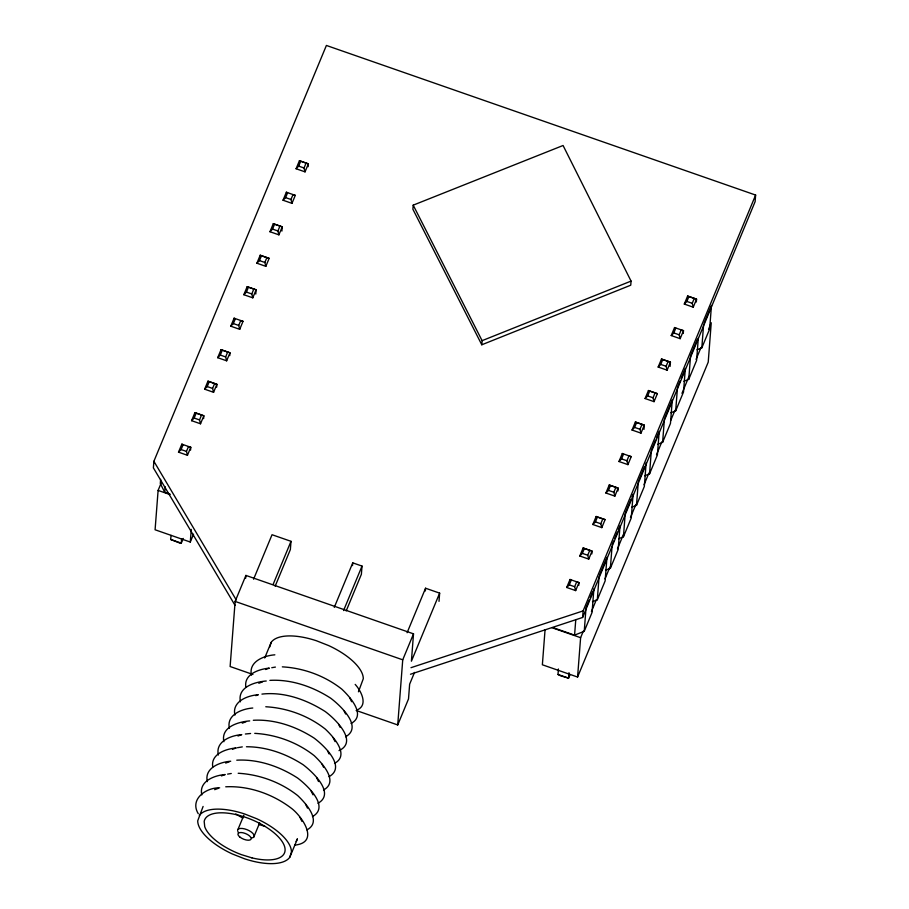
<?xml version="1.0" encoding="UTF-8"?>
<svg xmlns="http://www.w3.org/2000/svg" width="909" height="909" viewBox="0 0 909 909"><rect width="100%" height="100%" fill="white"/><g stroke="black" fill="none" stroke-linecap="round" stroke-linejoin="round"><path stroke-width="1.36" d="M410.482 674.251L582.601 617.472L755.118 201.639L755.618 195.06L326.399 45.45L153.882 461.295L153.382 467.862L235.033 605.326M161.359 482.577L158.109 490.417L155.087 529.777L190.288 542.048L193.549 534.208M160.632 479.373L160.314 483.531L164.745 492.28L170.028 494.121M164.745 492.28L165.165 486.735M183.243 538.435L181.277 543.15L179.789 543.059L170.71 539.469L171.028 535.367M181.595 539.048L181.277 543.15L170.71 539.469M190.56 450.103L190.776 447.285L181.834 444.16L178.516 452.159L187.459 455.284L190.776 447.285L188.447 446.614L186.459 451.409L187.459 455.284M190.288 542.048L191.265 529.402M203.627 418.606L203.843 415.788L194.901 412.675L191.583 420.674L200.525 423.787L203.843 415.788L194.901 412.675M216.683 387.12L216.899 384.302L207.956 381.178L204.639 389.177L213.581 392.302L216.899 384.302L207.956 381.178M229.75 355.624L229.966 352.806L221.023 349.692L217.706 357.692L226.648 360.805L229.966 352.806L221.023 349.692M255.77 294.062L256.099 289.823L247.157 286.71L243.839 294.709L252.782 297.822L256.099 289.823L247.157 286.71M407.107 632.721L425.56 588.225L439.638 593.134L411.413 661.195L413.515 633.846L245.907 575.42L235.136 601.406L230.125 666.524L252.918 674.467M245.703 578.158L245.907 575.42M281.904 231.079L282.222 226.841L273.279 223.728L269.962 231.727L278.904 234.84L282.222 226.841L273.279 223.728M308.14 166.688L308.356 163.859L299.413 160.745L296.095 168.744L305.038 171.858L308.356 163.859L299.413 160.745M253.577 579.215L272.041 534.719L291.005 541.321L290.369 549.536L275.166 586.18M352.533 565.591L352.749 562.853L362.021 566.08L361.384 574.295L346.181 610.939M413.209 205.15L412.891 209.252L481.781 344.784L630.755 285.199L631.062 281.097L563.069 145.497L413.209 205.15L482.1 340.67L481.781 344.784M356.158 710.463L397.722 724.95L402.732 659.82L413.515 633.846M425.355 590.964L425.56 588.225M439.013 601.349L439.638 593.134M545.07 629.63L542.366 664.774L577.579 677.046L708.225 362.134L711.247 322.775L708.543 329.308M570.034 674.614L568.568 678.148L560.637 675.807L558.001 674.467L558.421 668.99M568.989 672.683L568.568 678.148L558.001 674.467M553.456 627.778L574.579 635.141L575.749 619.881M578.76 585.419L578.976 582.601L570.034 579.476L566.716 587.475L575.658 590.6L578.976 582.601L576.647 581.93L574.658 586.725L575.658 590.6M577.579 677.046L580.612 637.686L583.317 631.153M582.601 617.472L583.112 610.905L755.618 195.06M574.579 635.141L584.237 631.289L586.044 607.723L589.18 600.167M591.827 553.922L592.043 551.104L583.101 547.991L579.783 555.99L588.725 559.103L592.043 551.104L583.101 547.991M593.884 588.827L592.077 612.393L584.237 631.289M592.475 601.724L597.304 599.804L599.111 576.238M606.951 557.342L605.144 580.908L597.304 599.804M605.542 570.238L610.359 568.307L612.075 546.127M617.95 490.94L618.165 488.122L609.223 485.008L605.905 493.008L614.848 496.121L618.165 488.122L609.223 485.008M618.597 538.742L623.426 536.821L625.244 513.255M631.664 507.256L636.493 505.324L638.311 481.759M643.97 429.378L644.299 425.139L635.357 422.026L632.039 430.025L640.981 433.138L644.299 425.139L635.357 422.026M646.14 462.863L644.333 486.44L636.493 505.324M644.731 475.759L649.56 473.839L651.367 450.273L655.548 440.195M657.798 444.274L662.616 442.342L664.434 418.776M670.103 366.395L670.422 362.157L661.479 359.044L658.161 367.043L667.104 370.156L670.422 362.157L661.479 359.044M672.274 399.88L670.456 423.458L662.616 442.342M670.853 412.777L675.682 410.857L677.5 387.291L680.114 380.985M683.273 333.489L683.488 330.671L674.546 327.547L671.228 335.546L680.171 338.671L683.488 330.671L681.159 330.001L679.171 334.796L680.171 338.671M683.92 381.291L688.749 379.36L690.567 355.794L697.362 339.421M696.339 301.993L696.555 299.175L687.613 296.061L684.295 304.061L693.237 307.174L696.555 299.175L687.613 296.061M698.294 338.284L696.589 360.475L688.749 379.36M696.987 349.795L701.816 347.874L703.623 324.308M711.463 305.413L709.656 328.978L701.816 347.874M203.105 806.442L197.719 820.816A49.984 21.021 22.5 0 0 232.397 853.983L244.521 858.778A49.984 21.021 22.5 0 0 289.823 857.198L297.391 838.962M269.78 646.913L271.177 642.356A49.984 21.021 22.5 0 1 316.48 640.777L328.603 645.56A49.984 21.021 22.5 0 1 363.293 678.728L358.441 691.806M289.823 857.198L291.437 851.926A49.984 21.021 22.5 0 0 256.758 818.759L244.623 813.975A49.984 21.021 22.5 0 0 199.321 815.555M230.772 326.195L234.09 318.195L243.033 321.32L239.715 329.319L230.772 326.195L233.352 323.581L235.34 318.775L234.09 318.195M256.895 263.212L260.213 255.213L269.155 258.338L265.837 266.337L256.895 263.212L259.474 260.599L261.474 255.793L269.155 258.338M283.029 200.23L286.346 192.231L295.289 195.355L291.971 203.355L283.029 200.23L285.608 197.617L287.596 192.81L286.346 192.231M178.516 452.159L181.096 449.546L183.084 444.74L181.834 444.16M191.583 420.674L194.151 418.049L196.151 413.254M204.639 389.177L207.218 386.564L209.206 381.757M217.706 357.692L220.285 355.067L222.273 350.272M243.839 294.709L246.419 292.084L248.407 287.289M269.962 231.727L272.541 229.102L274.529 224.307M296.095 168.744L298.675 166.12L300.663 161.325M200.525 423.787L199.525 419.924L201.514 415.118M213.581 392.302L212.581 388.427L214.581 383.632M226.648 360.805L225.648 356.942L227.636 352.147M239.715 329.319L238.715 325.445L240.703 320.65L243.033 321.32M252.782 297.822L251.782 293.959L253.77 289.164M265.837 266.337L264.849 262.462L266.837 257.667M278.904 234.84L277.904 230.977L279.904 226.182M291.971 203.355L290.971 199.48L292.959 194.685L295.289 195.355M305.038 171.858L304.038 167.995L306.026 163.2M273.086 584.51L291.005 541.321M264.701 657.98L271.177 642.356M237.965 829.44L243.851 815.271M334.285 607.348L352.749 562.853M343.557 610.575L362.021 566.08M253.804 837.007L259.679 822.838M296.175 841.495L297.186 839.075M414.527 672.41L409.641 684.182L408.505 698.964L397.722 724.95M592.838 524.493L596.156 516.494L605.11 519.618L601.792 527.618L592.838 524.493L595.418 521.88L597.418 517.073L605.11 519.618M618.972 461.511L622.29 453.511L631.232 456.636L627.914 464.635L618.972 461.511L621.551 458.897L623.54 454.091L622.29 453.511M645.095 398.528L648.424 390.529L657.366 393.654L654.048 401.653L645.095 398.528L647.674 395.915L649.674 391.109L657.366 393.654M566.716 587.475L569.295 584.862L571.284 580.056L570.034 579.476M579.783 555.99L582.362 553.365L584.351 548.57M605.905 493.008L608.485 490.383L610.473 485.588M632.039 430.025L634.618 427.4L636.607 422.605M658.161 367.043L660.741 364.418L662.729 359.623M671.228 335.546L673.808 332.933L675.796 328.126L674.546 327.547M684.295 304.061L686.874 301.436L688.863 296.641M588.725 559.103L587.725 555.24L589.714 550.434M601.792 527.618L600.792 523.743L602.781 518.948M614.848 496.121L613.848 492.258L615.847 487.451M627.914 464.635L626.915 460.761L628.903 455.966L631.232 456.636M640.981 433.138L639.981 429.275L641.97 424.469M654.048 401.653L653.048 397.778L655.037 392.983M667.104 370.156L666.104 366.293L668.104 361.498M693.237 307.174L692.238 303.311L694.226 298.516M590.225 597.645L592.838 591.35M599.633 574.977L606.428 558.603M612.177 544.741L613.745 540.969M614.791 538.446L617.404 532.14M618.45 529.629L620.018 525.845L618.2 549.411L610.359 568.307M625.767 511.994L630.994 499.393M632.039 496.871L633.084 494.36L631.266 517.925L623.426 536.821M638.834 480.497L644.572 466.647M656.593 437.672L659.207 431.377L657.4 454.943L649.56 473.839M664.956 417.515L671.751 401.142M681.159 378.474L685.341 368.395L683.523 391.961L675.682 410.857M704.145 323.047L710.94 306.674M591.452 611.552L596.327 599.792M604.996 578.885L609.882 567.125M617.472 548.831L623.438 534.458M630.482 517.471L635.902 504.404M644.026 484.804L648.912 473.044M656.503 454.75L661.922 441.683M670.592 420.776L674.933 410.323M681.977 393.336L689.022 376.349M696.067 359.362L700.953 347.602M356.601 710.179C368.736 705.532 361.191 691.01 355.192 684.409M351.079 723.473C366.645 715.224 350.067 696.942 341.818 689.158C324.956 675.841 303.765 668.035 282.335 666.854M345.568 736.779C363.361 726.905 340.307 705.429 330.649 698.169C312.741 686.625 291.38 679.159 269.882 680.375M339 750.641C358.669 741.46 335.126 718.803 325.127 711.474C306.572 699.68 284.165 691.544 261.94 694.101M334.523 763.378C350.09 755.129 333.512 736.847 325.263 729.063C308.401 715.747 287.21 707.941 265.78 706.759M329.013 776.684C346.806 766.81 323.752 745.335 314.094 738.074C296.186 726.53 274.825 719.064 253.327 720.28M323.49 789.989C339.057 781.74 322.479 763.458 314.23 755.663C297.368 742.358 276.177 734.552 254.747 733.358M317.968 803.283C335.773 793.421 312.719 771.946 303.061 764.685C286.301 753.845 266.553 746.709 246.453 746.755M312.457 816.589C330.251 806.715 307.197 785.24 297.538 777.979C279.631 766.435 258.27 758.981 236.772 760.185M306.935 829.894C322.502 821.645 305.924 803.363 297.675 795.568C280.813 782.263 259.622 774.457 238.192 773.264M482.1 340.67L631.062 281.097M265.576 669.501L269.337 668.115C259.099 669.081 243.578 674.148 245.862 687.227M258.804 683.261L262.565 681.875M255.793 695.646L258.304 694.726C247.498 695.51 231.704 701.487 234.92 715.11M242.248 723.166L246.009 721.78M237.988 736.006L241.749 734.631C230.943 735.415 215.149 741.392 218.365 755.015M232.465 749.311L236.226 747.925C225.989 748.891 210.468 753.959 212.751 767.037M225.693 763.071L229.454 761.697M221.432 775.911L225.193 774.536C214.388 775.32 198.594 781.297 201.809 794.921M214.649 789.671L218.421 788.296M410.993 667.683L583.112 610.905M294.766 845.131C319.57 842.541 303.015 817.691 292.153 808.874C273.461 794.364 249.532 785.649 225.739 786.796M274.859 654.821C264.053 655.605 248.259 661.582 251.475 675.205M252.782 708.02C241.987 708.815 226.182 714.781 229.398 728.416M230.716 761.231C219.91 762.015 204.116 767.991 207.32 781.615M219.671 787.83C206.184 787.455 189.379 799.136 198.276 813.748M271.768 667.706L275.404 667.081M266.246 681C254.94 681.932 237.169 686.977 240.43 701.805M249.691 720.905C238.385 721.837 220.614 726.882 223.875 741.71M245.385 734.006L250.589 733.495M237.442 747.721L242.294 746.891M227.614 774.116L231.261 773.491M258.713 824.452L264.996 826.383M298.675 166.12L304.038 167.995M686.874 301.436L692.238 303.311M285.608 197.617L290.971 199.48M673.808 332.933L679.171 334.796M272.541 229.102L277.904 230.977M660.741 364.418L666.104 366.293M259.474 260.599L264.849 262.462M647.674 395.915L653.048 397.778M246.419 292.084L251.782 293.959M634.618 427.4L639.981 429.275M233.352 323.581L238.715 325.445M621.551 458.897L626.915 460.761M220.285 355.067L225.648 356.942M608.485 490.383L613.848 492.258M207.218 386.564L212.581 388.427M595.418 521.88L600.792 523.743M194.151 418.049L199.525 419.924M582.362 553.365L587.725 555.24M181.096 449.546L186.459 451.409M569.295 584.862L574.658 586.725M158.109 490.417L169.847 494.507M551.922 627.687L580.612 637.686M235.136 601.406L402.732 659.82M648.424 390.529L649.674 391.109M260.213 255.213L261.474 255.793M596.156 516.494L597.418 517.073M153.882 461.295L236.26 599.974M349.67 697.714L351.635 701.714M344.147 711.02L345.625 714.019M338.637 724.314L340.102 727.314M333.114 737.619L335.08 741.619M327.592 750.925L329.069 753.925M322.081 764.219L323.547 767.219M316.559 777.525L318.525 781.524M311.037 790.83L313.003 794.83M305.526 804.135L307.492 808.124M300.004 817.43L301.97 821.429M242.862 818.032A43.212 18.169 22.5 0 1 235.761 813.953M237.613 830.337A8.829 3.716 22.5 0 1 249.327 830.758A8.829 3.716 22.5 0 1 251.52 837.996M238.567 832.655A8.829 3.716 22.5 0 1 237.817 831.44M251.929 857.869L241.374 854.63A43.212 18.169 22.5 0 1 204.73 826.69L204.184 821.452A43.212 18.169 22.5 0 1 244.248 816.884A43.212 18.169 22.5 0 1 284.915 847.892A43.212 18.169 22.5 0 1 251.929 857.869M239.726 836.928A7.067 2.966 22.5 0 0 250.907 839.405A7.067 2.966 22.5 0 0 243.089 832.792A7.067 2.966 22.5 0 0 239.726 836.928"/></g></svg>
